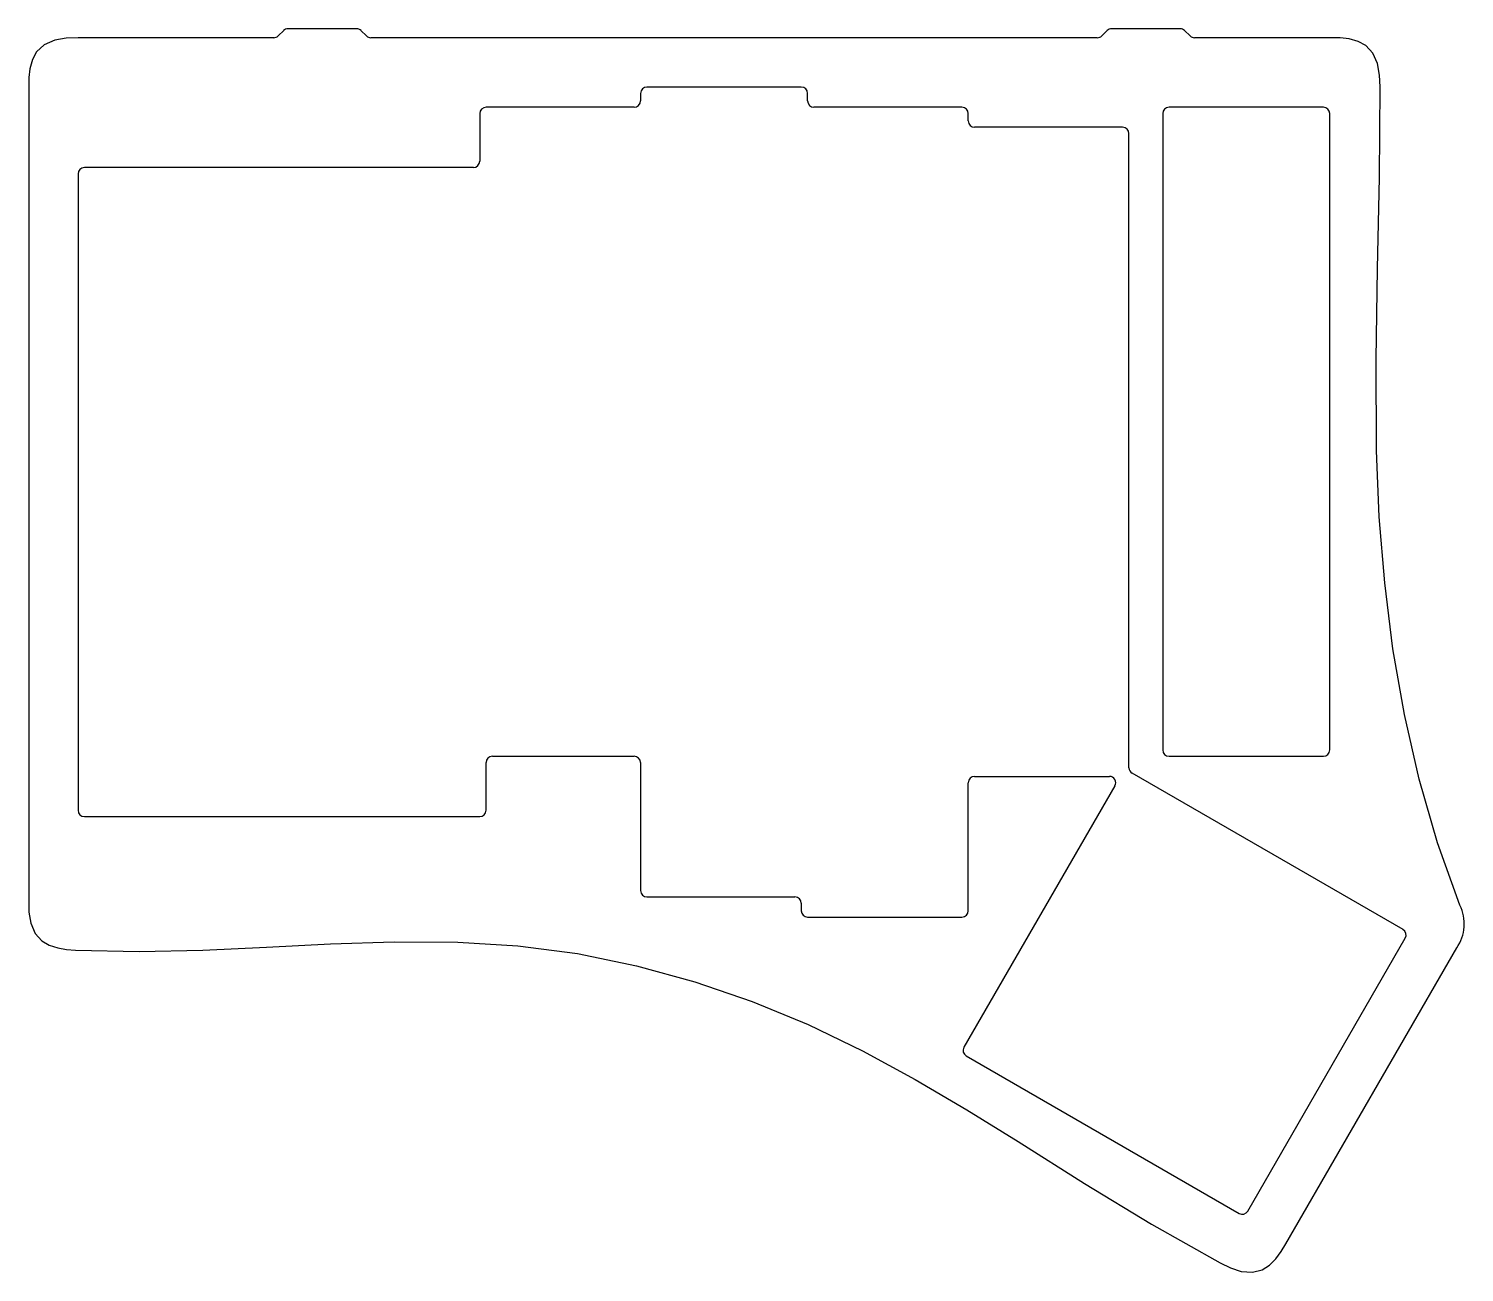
# Model space of a CAD drawing. Header units: millimetres. Extents: x -14 to 157, y -138 to 10.
import ezdxf

# ---------------------------------------------------------------- set-up
doc = ezdxf.new("R2010")
doc.units = ezdxf.units.MM

msp = doc.modelspace()

# ---------------------------------------------------------------- linework, layer by layer
at = {"color": 7, "linetype": 'Continuous', "lineweight": 25}
for p, q in [((15.53, 8.75), (-7.66, 8.75)), ((16.71, 9.61), (16.06, 8.97)), ((25.35, 9.82), (17.23, 9.82)), ((26.52, 8.97), (25.87, 9.61)), ((113.16, 8.75), (27.05, 8.75)), ((114.34, 9.61), (113.69, 8.97)), ((122.98, 9.82), (114.86, 9.82)), ((124.15, 8.97), (123.5, 9.61)), ((140.83, 8.75), (124.68, 8.75)), ((-13.51, 2.9), (-13.51, -93.55)), ((59.01, 2.15), (59.01, 1.27)), ((78.06, 2.9), (59.76, 2.9)), ((78.81, 1.27), (78.81, 2.15)), ((58.26, 0.52), (40.71, 0.52)), ((97.11, 0.52), (79.56, 0.52)), ((139.97, 0.52), (121.67, 0.52)), ((39.96, -0.23), (39.96, -5.88)), ((97.86, -1.11), (97.86, -0.23)), ((120.92, -0.23), (120.92, -75.68)), ((140.72, -75.68), (140.72, -0.23)), ((116.16, -1.86), (98.61, -1.86)), ((116.91, -77.79), (116.91, -2.61)), ((39.21, -6.63), (-6.91, -6.63)), ((-7.66, -7.38), (-7.66, -82.83)), ((41.46, -76.43), (58.26, -76.43)), ((121.67, -76.43), (139.97, -76.43)), ((40.71, -82.83), (40.71, -77.18)), ((59.01, -77.18), (59.01, -92.35)), ((115.24, -79.94), (97.35, -110.92)), ((97.86, -94.73), (97.86, -79.56)), ((98.61, -78.81), (114.59, -78.81)), ((149.4, -96.98), (117.29, -78.44)), ((-6.91, -83.58), (39.96, -83.58)), ((59.76, -93.1), (77.31, -93.1)), ((78.06, -93.85), (78.06, -94.73)), ((78.81, -95.48), (97.11, -95.48)), ((131, -130.35), (149.67, -98)), ((135.52, -134.22), (155.77, -99.14)), ((97.63, -111.95), (129.97, -130.62))]:
    msp.add_line(p, q, dxfattribs=at)
at = {"color": 7, "linetype": 'Continuous', "lineweight": 25, "flags": 128}
for points in [[(-7.66, 8.75), (-9.06, 8.71), (-10.43, 8.48), (-11.68, 7.92), (-12.58, 7.07), (-13.07, 6.16), (-13.37, 5.08), (-13.49, 4.03), (-13.51, 2.9)], [(146.68, 2.94), (146.63, 4.32), (146.39, 5.7), (145.83, 6.94), (144.98, 7.83), (144.07, 8.32), (143, 8.61), (141.96, 8.73), (140.83, 8.75)], [(156.14, -94.07), (153.5, -86.68), (151.32, -79.13), (149.56, -71.46), (148.21, -63.7), (147.23, -55.88), (146.59, -48.03), (146.27, -40.18), (146.2, -29.39), (146.39, -18.61), (146.61, -7.83), (146.68, 2.94)], [(-13.51, -93.55), (-13.48, -94.89), (-13.25, -96.22), (-12.74, -97.43), (-11.94, -98.32), (-11.08, -98.82), (-10.06, -99.15), (-9.04, -99.32), (-7.96, -99.4)], [(-7.96, -99.4), (-0.43, -99.57), (7.12, -99.4), (14.68, -99.04), (22.25, -98.67), (29.82, -98.42), (37.37, -98.46), (44.47, -98.89), (51.54, -99.82), (58.54, -101.26), (65.45, -103.16), (72.24, -105.5), (78.87, -108.23), (85.31, -111.33), (91.57, -114.73), (97.71, -118.34), (103.76, -122.09), (111.65, -127.06), (119.6, -131.91), (127.72, -136.47)], [(127.72, -136.47), (128.93, -137.06), (130.23, -137.49), (131.55, -137.6), (132.72, -137.29), (133.57, -136.75), (134.34, -135.99), (134.95, -135.15), (135.52, -134.22)]]:
    msp.add_lwpolyline(points, dxfattribs=at)
at = {"color": 7, "linetype": 'Continuous', "lineweight": 25}
for centre, radius, start, end in [((15.53, 9.5), 0.75, 270, 314.7554), ((17.23, 9.07), 0.75, 90, 134.7554), ((25.35, 9.07), 0.75, 45.2446, 90), ((27.05, 9.5), 0.75, 225.2446, 270), ((113.16, 9.5), 0.75, 270, 314.7554), ((114.86, 9.07), 0.75, 90, 134.7554), ((122.98, 9.07), 0.75, 45.2446, 90), ((124.68, 9.5), 0.75, 225.2446, 270), ((59.76, 2.15), 0.75, 90, 180), ((78.06, 2.15), 0.75, 0, 90), ((40.71, -0.23), 0.75, 90, 180), ((58.26, 1.27), 0.75, 270, 360), ((79.56, 1.27), 0.75, 180, 270), ((97.11, -0.23), 0.75, 0, 90), ((121.67, -0.23), 0.75, 90, 180), ((139.97, -0.23), 0.75, 0, 90), ((98.61, -1.11), 0.75, 180, 270), ((116.16, -2.61), 0.75, 0, 90), ((-6.91, -7.38), 0.75, 90, 180), ((39.21, -5.88), 0.75, 270, 0), ((41.46, -77.18), 0.75, 90, 180), ((58.26, -77.18), 0.75, 0, 90), ((121.67, -75.68), 0.75, 180, 270), ((139.97, -75.68), 0.75, 270, 0), ((117.66, -77.79), 0.75, 180, 240), ((98.61, -79.56), 0.75, 90, 180), ((114.59, -79.56), 0.75, 330, 90), ((-6.91, -82.83), 0.75, 180, 270), ((39.96, -82.83), 0.75, 270, 0), ((59.76, -92.35), 0.75, 180, 270), ((77.31, -93.85), 0.75, 360, 90), ((78.81, -94.73), 0.75, 180, 270), ((97.11, -94.73), 0.75, 270, 0), ((151.66, -96.29), 5, 325.2293, 26.2957), ((149.02, -97.63), 0.75, 330, 60), ((98, -111.3), 0.75, 150, 240), ((130.35, -129.97), 0.75, 240, 330)]:
    msp.add_arc(centre, radius, start, end, dxfattribs=at)

doc.saveas('drawing.dxf')
